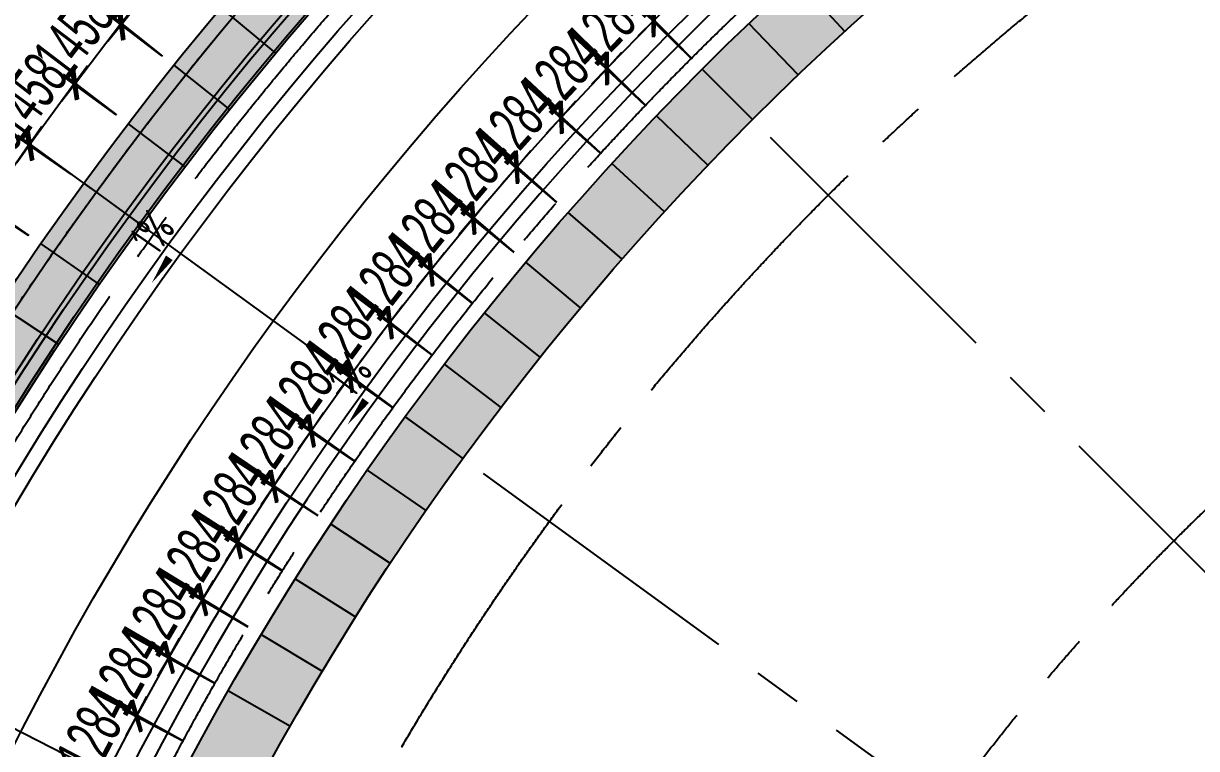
# Model space of a CAD drawing. Extents: x 104132 to 3338343, y -1228862 to 1409848.
# Drawn here: x 1707212 to 1730250, y 117598 to 131837 of the extents above; entities that cross this region are included whole.
import ezdxf

# ---------------------------------------------------------------- set-up
doc = ezdxf.new("R2010")
doc.units = 0
doc.linetypes.add('CENTER', pattern=[50.8, 31.75, -6.35, 6.35, -6.35])
doc.linetypes.add('CENTER2', pattern=[28.575, 19.05, -3.175, 3.175, -3.175])
doc.layers.get('0').update_dxf_attribs({"color": 8})
doc.layers.get('Defpoints').update_dxf_attribs({"color": 8})
for name, color, linetype in [('#幕墙线-平面', 8, 'Continuous'), ('#标注', 8, 'Continuous'), ('#轴线', 8, 'CENTER2'), ('A-ROOF-DRAN', 8, 'Continuous'), ('dim', 8, 'Continuous'), ('DIM_SYMB', 8, 'Continuous'), ('DOTE', 8, 'CENTER'), ('IEL-FINE', 8, 'Continuous'), ('分水线', 8, 'Continuous'), ('女儿墙', 8, 'Continuous')]:
    doc.layers.add(name, color=color, linetype=linetype)
doc.styles.add('JHZX', font='jrs.shx', dxfattribs={"width": 0.6, "bigfont": 'jhz.shx'})
doc.styles.add('XD2008', font='xd-hzs.shx', dxfattribs={"width": 0.7, "bigfont": 'xd-hztxt.shx'})
doc.dimstyles.new('JZBZ-300', dxfattribs={"dimscale": 300, "dimtxt": 3, "dimasz": 1.5, "dimexe": 1, "dimexo": 1, "dimgap": 0.5, "dimtad": 1, "dimdec": 0, "dimdsep": 46, "dimtxsty": 'JHZX', "dimblk1": 'ARCHTICK', "dimblk2": 'ARCHTICK', "dimsah": 1, "dimcen": 0, "dimclrd": 1, "dimclre": 1, "dimclrt": 2, "dimadec": 3, "dimazin": 2, "dimtfac": 1, "dimtdec": 0, "dimtix": 1, "dimtmove": 0, "dimatfit": 3, "dimfxl": 1, "dimtolj": 1, "dimlwd": -1, "dimlwe": -1, "dimarcsym": 1})

# ---------------------------------------------------------------- blocks, each defined once
blk = doc.blocks.new('轴网20240313')
at = {"layer": '#标注', "ltscale": 300}
blk.add_circle((571467.9, -147345.9), 64700, dxfattribs=at)
at = {"layer": '#轴线', "ltscale": 300}
for p, q in [((560649.1, -136527.2), (523596.7, -99474.8)), ((559089.9, -138352.8), (516697.4, -107552.8)), ((557835.5, -140399.8), (511146.7, -116610.7))]:
    blk.add_line(p, q, dxfattribs=at)
for radius in [64700, 63300, 57500, 53700, 44100, 34500]:
    blk.add_circle((571467.9, -147345.9), radius, dxfattribs=at)
blk = doc.blocks.new('A$C49f573b4')
at = {"layer": '女儿墙'}
for radius in [63900, 63650]:
    blk.add_circle((0, 0), radius, dxfattribs=at)
blk = doc.blocks.new('*U481')
at = {"layer": '#幕墙线-平面', "ltscale": 300}
blk.add_line((63600, -63600), (65000, -63600), dxfattribs=at)
blk = doc.blocks.new('*U482')
at = {"layer": '#幕墙线-平面'}
for p, rotation in [((862403, -11991), 140.1428571428912), ((863509, -12893), 141.4285714286056), ((864634, -13771), 142.7142857143203), ((865779, -14622), 144.0000000000344), ((866943, -15448), 145.2857142857482), ((868125, -16248), 146.5714285714618)]:
    blk.add_blockref('*U481', p, dxfattribs=dict(at, rotation=rotation))
blk = doc.blocks.new('*U483')
at = {"layer": '#幕墙线-平面', "ltscale": 300}
blk.add_line((55800, -55800), (57200, -55800), dxfattribs=at)
blk = doc.blocks.new('*U484')
at = {"layer": '#幕墙线-平面'}
for p, rotation in [((861975, -816), 132.4285714286003), ((862831, -1730), 133.7142857143144), ((863706, -2625), 135.0000000000285), ((864601, -3501), 136.2857142857426), ((865516, -4356), 137.5714285714567), ((866450, -5190), 138.8571428571709), ((867402, -6004), 140.142857142885), ((868372, -6795), 141.4285714285991), ((869359, -7565), 142.7142857143135), ((870364, -8312), 144.0000000000276), ((871385, -9037), 145.2857142857417), ((872422, -9738), 146.5714285714558), ((873475, -10416), 147.8571428571694), ((874543, -11070), 149.1428571428835), ((875625, -11700), 150.4285714285982)]:
    blk.add_blockref('*U483', p, dxfattribs=dict(at, rotation=rotation))
blk = doc.blocks.new('_ARCHTICK')
at = {"color": 0, "linetype": 'ByBlock', "const_width": 0.15}
blk.add_lwpolyline([(-0.5, -0.5), (0.5, 0.5)], dxfattribs=at)
blk = doc.blocks.new('*D577')
at = {"layer": 'Defpoints', "color": 0, "ltscale": 300, "transparency": 16777216}
for p in [(849734, 73846), (847827, 73358), (848931, 72629)]:
    blk.add_point(p, dxfattribs=at)
at = {"layer": 'dim', "color": 1, "ltscale": 300, "transparency": 16777216}
for p, q in [((848630, 74575), (848878, 74951)), ((849484, 74012), (848380, 74740)), ((848630, 74575), (847827, 73358)), ((848680, 72794), (847576, 73523)), ((847827, 73358), (847579, 72982))]:
    blk.add_line(p, q, dxfattribs=at)
at = {"layer": 'dim', "color": 1, "ltscale": 300, "transparency": 16777216, "xscale": 450, "yscale": 450, "zscale": 450}
for p, rotation in [((848630, 74575), 236.5714285714664), ((847827, 73358), 56.57142857146638)]:
    blk.add_blockref('_ARCHTICK', p, dxfattribs=dict(at, rotation=rotation))
at = {"layer": 'dim', "color": 2, "ltscale": 300, "transparency": 16777216, "insert": (847728, 74297), "char_height": 900, "attachment_point": 5, "rotation": 56.5714, "style": 'JHZX'}
blk.add_mtext('\\A1;1458', dxfattribs=at)
blk = doc.blocks.new('*D578')
at = {"layer": 'Defpoints', "color": 0, "ltscale": 300, "transparency": 16777216}
for p in [(850578, 75036), (848660, 74590), (849748, 73837)]:
    blk.add_point(p, dxfattribs=at)
at = {"layer": 'dim', "color": 1, "ltscale": 300, "transparency": 16777216}
for p, q in [((849491, 75789), (849747, 76159)), ((850331, 75207), (849244, 75960)), ((849491, 75789), (848660, 74590)), ((849501, 74008), (848413, 74761)), ((848660, 74590), (848404, 74221))]:
    blk.add_line(p, q, dxfattribs=at)
at = {"layer": 'dim', "color": 1, "ltscale": 300, "transparency": 16777216, "xscale": 450, "yscale": 450, "zscale": 450}
for p, rotation in [((849491, 75789), 235.2857142857546), ((848660, 74590), 55.28571428575459)]:
    blk.add_blockref('_ARCHTICK', p, dxfattribs=dict(at, rotation=rotation))
at = {"layer": 'dim', "color": 2, "ltscale": 300, "transparency": 16777216, "insert": (848582, 75532), "char_height": 900, "attachment_point": 5, "rotation": 55.2857, "style": 'JHZX'}
blk.add_mtext('\\A1;1458', dxfattribs=at)
blk = doc.blocks.new('*D579')
at = {"layer": 'Defpoints', "color": 0, "ltscale": 300, "transparency": 16777216}
for p in [(851449, 76206), (849521, 75804), (850591, 75026)]:
    blk.add_point(p, dxfattribs=at)
at = {"layer": 'dim', "color": 1, "ltscale": 300, "transparency": 16777216}
for p, q in [((850378, 76984), (850643, 77348)), ((850378, 76984), (849521, 75804)), ((851206, 76382), (850136, 77160)), ((849521, 75804), (849257, 75440)), ((850349, 75203), (849278, 75980))]:
    blk.add_line(p, q, dxfattribs=at)
at = {"layer": 'dim', "color": 1, "ltscale": 300, "transparency": 16777216, "xscale": 450, "yscale": 450, "zscale": 450}
for p, rotation in [((850378, 76984), 234.000000000039), ((849521, 75804), 54.00000000003897)]:
    blk.add_blockref('_ARCHTICK', p, dxfattribs=dict(at, rotation=rotation))
at = {"layer": 'dim', "color": 2, "ltscale": 300, "transparency": 16777216, "insert": (849464, 76746), "char_height": 900, "attachment_point": 5, "rotation": 54, "style": 'JHZX'}
blk.add_mtext('\\A1;1458', dxfattribs=at)
blk = doc.blocks.new('*D580')
at = {"layer": 'Defpoints', "color": 0, "ltscale": 300, "transparency": 16777216}
for p in [(852345, 77357), (850409, 76998), (851462, 76196)]:
    blk.add_point(p, dxfattribs=at)
at = {"layer": 'dim', "color": 1, "ltscale": 300, "transparency": 16777216}
for p, q in [((852106, 77538), (851054, 78340)), ((851293, 78158), (851565, 78516)), ((851293, 78158), (850409, 76998)), ((851223, 76378), (850170, 77179)), ((850409, 76998), (850136, 76640))]:
    blk.add_line(p, q, dxfattribs=at)
at = {"layer": 'dim', "color": 1, "ltscale": 300, "transparency": 16777216, "xscale": 450, "yscale": 450, "zscale": 450}
for p, rotation in [((851293, 78158), 232.7142857143261), ((850409, 76998), 52.71428571432613)]:
    blk.add_blockref('_ARCHTICK', p, dxfattribs=dict(at, rotation=rotation))
at = {"layer": 'dim', "color": 2, "ltscale": 300, "transparency": 16777216, "insert": (850373, 77941), "char_height": 900, "attachment_point": 5, "rotation": 52.7143, "style": 'JHZX'}
blk.add_mtext('\\A1;1458', dxfattribs=at)
blk = doc.blocks.new('*D581')
at = {"layer": 'Defpoints', "color": 0, "ltscale": 300, "transparency": 16777216}
for p in [(853267, 78487), (851324, 78171), (852358, 77346)]:
    blk.add_point(p, dxfattribs=at)
at = {"layer": 'dim', "color": 1, "ltscale": 300, "transparency": 16777216}
for p, q in [((853033, 78674), (851998, 79499)), ((852233, 79311), (852513, 79663)), ((852233, 79311), (851324, 78171)), ((852123, 77533), (851089, 78358)), ((851324, 78171), (851043, 77819))]:
    blk.add_line(p, q, dxfattribs=at)
at = {"layer": 'dim', "color": 1, "ltscale": 300, "transparency": 16777216, "xscale": 450, "yscale": 450, "zscale": 450}
for p, rotation in [((852233, 79311), 231.4285714286125), ((851324, 78171), 51.42857142861245)]:
    blk.add_blockref('_ARCHTICK', p, dxfattribs=dict(at, rotation=rotation))
at = {"layer": 'dim', "color": 2, "ltscale": 300, "transparency": 16777216, "insert": (851309, 79115), "char_height": 900, "attachment_point": 5, "rotation": 51.4286, "style": 'JHZX'}
blk.add_mtext('\\A1;1458', dxfattribs=at)
blk = doc.blocks.new('*D766')
at = {"layer": '#标注', "color": 1, "ltscale": 300, "transparency": 16777216}
for p, q in [((861599, 76565), (860615, 77485)), ((860834, 77280), (861141, 77609)), ((860834, 77280), (859958, 76343)), ((860723, 75627), (859738, 76547)), ((859958, 76343), (859650, 76014))]:
    blk.add_line(p, q, dxfattribs=at)
at = {"layer": 'Defpoints', "color": 0, "ltscale": 300, "transparency": 16777216}
for p in [(859958, 76343), (861819, 76360), (860942, 75422)]:
    blk.add_point(p, dxfattribs=at)
at = {"layer": '#标注', "color": 1, "ltscale": 300, "transparency": 16777216, "xscale": 450, "yscale": 450, "zscale": 450}
for p, rotation in [((860834, 77280), 226.9285714273698), ((859958, 76343), 46.92857142736976)]:
    blk.add_blockref('_ARCHTICK', p, dxfattribs=dict(at, rotation=rotation))
at = {"layer": '#标注', "color": 2, "ltscale": 300, "transparency": 16777216, "insert": (859957, 77221), "char_height": 900, "attachment_point": 5, "rotation": 46.9286, "style": 'JHZX'}
blk.add_mtext('\\A1;1284', dxfattribs=at)
blk = doc.blocks.new('*D767')
at = {"layer": '#标注', "color": 1, "ltscale": 300, "transparency": 16777216}
for p, q in [((860718, 75622), (859713, 76520)), ((859937, 76320), (860237, 76656)), ((859937, 76320), (859082, 75363)), ((859082, 75363), (858782, 75028)), ((859863, 74665), (858858, 75563))]:
    blk.add_line(p, q, dxfattribs=at)
at = {"layer": 'Defpoints', "color": 0, "ltscale": 300, "transparency": 16777216}
for p in [(859082, 75363), (860942, 75422), (860087, 74465)]:
    blk.add_point(p, dxfattribs=at)
at = {"layer": '#标注', "color": 1, "ltscale": 300, "transparency": 16777216, "xscale": 450, "yscale": 450, "zscale": 450}
for p, rotation in [((859937, 76320), 228.2142857130799), ((859082, 75363), 48.21428571307988)]:
    blk.add_blockref('_ARCHTICK', p, dxfattribs=dict(at, rotation=rotation))
at = {"layer": '#标注', "color": 2, "ltscale": 300, "transparency": 16777216, "insert": (859062, 76242), "char_height": 900, "attachment_point": 5, "rotation": 48.2143, "style": 'JHZX'}
blk.add_mtext('\\A1;1284', dxfattribs=at)
blk = doc.blocks.new('*D768')
at = {"layer": '#标注', "color": 1, "ltscale": 300, "transparency": 16777216}
for p, q in [((859062, 75340), (859354, 75683)), ((859062, 75340), (858228, 74364)), ((859859, 74660), (858834, 75535)), ((859025, 73684), (858000, 74559)), ((858228, 74364), (857936, 74022))]:
    blk.add_line(p, q, dxfattribs=at)
at = {"layer": 'Defpoints', "color": 0, "ltscale": 300, "transparency": 16777216}
for p in [(860087, 74465), (858228, 74364), (859253, 73489)]:
    blk.add_point(p, dxfattribs=at)
at = {"layer": '#标注', "color": 1, "ltscale": 300, "transparency": 16777216, "xscale": 450, "yscale": 450, "zscale": 450}
for p, rotation in [((859062, 75340), 229.4999999987944), ((858228, 74364), 49.49999999879437)]:
    blk.add_blockref('_ARCHTICK', p, dxfattribs=dict(at, rotation=rotation))
at = {"layer": '#标注', "color": 2, "ltscale": 300, "transparency": 16777216, "insert": (858189, 75242), "char_height": 900, "attachment_point": 5, "rotation": 49.5, "style": 'JHZX'}
blk.add_mtext('\\A1;1284', dxfattribs=at)
blk = doc.blocks.new('*D769')
at = {"layer": '#标注', "color": 1, "ltscale": 300, "transparency": 16777216}
for p, q in [((858209, 74341), (858493, 74690)), ((859021, 73679), (857977, 74531)), ((858209, 74341), (857397, 73347)), ((858209, 72684), (857165, 73536)), ((857397, 73347), (857113, 72998))]:
    blk.add_line(p, q, dxfattribs=at)
at = {"layer": 'Defpoints', "color": 0, "ltscale": 300, "transparency": 16777216}
for p in [(857397, 73347), (859253, 73489), (858442, 72495)]:
    blk.add_point(p, dxfattribs=at)
at = {"layer": '#标注', "color": 1, "ltscale": 300, "transparency": 16777216, "xscale": 450, "yscale": 450, "zscale": 450}
for p, rotation in [((858209, 74341), 230.785714284511), ((857397, 73347), 50.78571428451094)]:
    blk.add_blockref('_ARCHTICK', p, dxfattribs=dict(at, rotation=rotation))
at = {"layer": '#标注', "color": 2, "ltscale": 300, "transparency": 16777216, "insert": (857338, 74223), "char_height": 900, "attachment_point": 5, "rotation": 50.7857, "style": 'JHZX'}
blk.add_mtext('\\A1;1284', dxfattribs=at)
blk = doc.blocks.new('*D770')
at = {"layer": '#标注', "color": 1, "ltscale": 300, "transparency": 16777216}
for p, q in [((858205, 72679), (857142, 73508)), ((857379, 73323), (857655, 73678)), ((857379, 73323), (856590, 72311)), ((857416, 71667), (856353, 72495)), ((856590, 72311), (856313, 71956))]:
    blk.add_line(p, q, dxfattribs=at)
at = {"layer": 'Defpoints', "color": 0, "ltscale": 300, "transparency": 16777216}
for p in [(858442, 72495), (856590, 72311), (857653, 71482)]:
    blk.add_point(p, dxfattribs=at)
at = {"layer": '#标注', "color": 1, "ltscale": 300, "transparency": 16777216, "xscale": 450, "yscale": 450, "zscale": 450}
for p, rotation in [((857379, 73323), 232.071428570226), ((856590, 72311), 52.07142857022604)]:
    blk.add_blockref('_ARCHTICK', p, dxfattribs=dict(at, rotation=rotation))
at = {"layer": '#标注', "color": 2, "ltscale": 300, "transparency": 16777216, "insert": (856511, 73186), "char_height": 900, "attachment_point": 5, "rotation": 52.0714, "style": 'JHZX'}
blk.add_mtext('\\A1;1284', dxfattribs=at)
blk = doc.blocks.new('*D771')
at = {"layer": '#标注', "color": 1, "ltscale": 300, "transparency": 16777216}
for p, q in [((856571, 72287), (856840, 72648)), ((857412, 71661), (856331, 72466)), ((856571, 72287), (855805, 71257)), ((856646, 70631), (855565, 71436)), ((855805, 71257), (855537, 70896))]:
    blk.add_line(p, q, dxfattribs=at)
at = {"layer": 'Defpoints', "color": 0, "ltscale": 300, "transparency": 16777216}
for p in [(857653, 71482), (855805, 71257), (856887, 70452)]:
    blk.add_point(p, dxfattribs=at)
at = {"layer": '#标注', "color": 1, "ltscale": 300, "transparency": 16777216, "xscale": 450, "yscale": 450, "zscale": 450}
for p, rotation in [((856571, 72287), 233.3571428559391), ((855805, 71257), 53.35714285593905)]:
    blk.add_blockref('_ARCHTICK', p, dxfattribs=dict(at, rotation=rotation))
at = {"layer": '#标注', "color": 2, "ltscale": 300, "transparency": 16777216, "insert": (855707, 72130), "char_height": 900, "attachment_point": 5, "rotation": 53.3571, "style": 'JHZX'}
blk.add_mtext('\\A1;1284', dxfattribs=at)
blk = doc.blocks.new('*D772')
at = {"layer": '#标注', "color": 1, "ltscale": 300, "transparency": 16777216}
for p, q in [((855788, 71232), (856048, 71599)), ((855788, 71232), (855045, 70185)), ((856642, 70626), (855543, 71406)), ((855899, 69579), (854800, 70359)), ((855045, 70185), (854784, 69818))]:
    blk.add_line(p, q, dxfattribs=at)
at = {"layer": 'Defpoints', "color": 0, "ltscale": 300, "transparency": 16777216}
for p in [(856887, 70452), (855045, 70185), (856144, 69406)]:
    blk.add_point(p, dxfattribs=at)
at = {"layer": '#标注', "color": 1, "ltscale": 300, "transparency": 16777216, "xscale": 450, "yscale": 450, "zscale": 450}
for p, rotation in [((855788, 71232), 234.6428571416513), ((855045, 70185), 54.64285714165135)]:
    blk.add_blockref('_ARCHTICK', p, dxfattribs=dict(at, rotation=rotation))
at = {"layer": '#标注', "color": 2, "ltscale": 300, "transparency": 16777216, "insert": (854927, 71056), "char_height": 900, "attachment_point": 5, "rotation": 54.6429, "style": 'JHZX'}
blk.add_mtext('\\A1;1284', dxfattribs=at)
blk = doc.blocks.new('*D773')
at = {"layer": '#标注', "color": 1, "ltscale": 300, "transparency": 16777216}
for p, q in [((855028, 70161), (855280, 70533)), ((855895, 69574), (854779, 70329)), ((855028, 70161), (854308, 69097)), ((855176, 68510), (854060, 69265)), ((854308, 69097), (854056, 68725))]:
    blk.add_line(p, q, dxfattribs=at)
at = {"layer": 'Defpoints', "color": 0, "ltscale": 300, "transparency": 16777216}
for p in [(856144, 69406), (854308, 69097), (855425, 68342)]:
    blk.add_point(p, dxfattribs=at)
at = {"layer": '#标注', "color": 1, "ltscale": 300, "transparency": 16777216, "xscale": 450, "yscale": 450, "zscale": 450}
for p, rotation in [((855028, 70161), 235.9285714273655), ((854308, 69097), 55.9285714273655)]:
    blk.add_blockref('_ARCHTICK', p, dxfattribs=dict(at, rotation=rotation))
at = {"layer": '#标注', "color": 2, "ltscale": 300, "transparency": 16777216, "insert": (854171, 69965), "char_height": 900, "attachment_point": 5, "rotation": 55.9286, "style": 'JHZX'}
blk.add_mtext('\\A1;1284', dxfattribs=at)
blk = doc.blocks.new('*D774')
at = {"layer": '#标注', "color": 1, "ltscale": 300, "transparency": 16777216}
for p, q in [((854292, 69072), (854535, 69451)), ((855173, 68505), (854040, 69235)), ((854292, 69072), (853597, 67993)), ((854478, 67426), (853345, 68156)), ((853597, 67993), (853353, 67615))]:
    blk.add_line(p, q, dxfattribs=at)
at = {"layer": 'Defpoints', "color": 0, "ltscale": 300, "transparency": 16777216}
for p in [(855425, 68342), (853597, 67993), (854730, 67263)]:
    blk.add_point(p, dxfattribs=at)
at = {"layer": '#标注', "color": 1, "ltscale": 300, "transparency": 16777216, "xscale": 450, "yscale": 450, "zscale": 450}
for p, rotation in [((854292, 69072), 237.2142857130792), ((853597, 67993), 57.21428571307921)]:
    blk.add_blockref('_ARCHTICK', p, dxfattribs=dict(at, rotation=rotation))
at = {"layer": '#标注', "color": 2, "ltscale": 300, "transparency": 16777216, "insert": (853440, 68858), "char_height": 900, "attachment_point": 5, "rotation": 57.2143, "style": 'JHZX'}
blk.add_mtext('\\A1;1284', dxfattribs=at)
blk = doc.blocks.new('*D775')
at = {"layer": '#标注', "color": 1, "ltscale": 300, "transparency": 16777216}
for p, q in [((853581, 67968), (853816, 68351)), ((853581, 67968), (852910, 66873)), ((854474, 67420), (853325, 68124)), ((853803, 66326), (852654, 67030)), ((852910, 66873), (852675, 66489))]:
    blk.add_line(p, q, dxfattribs=at)
at = {"layer": 'Defpoints', "color": 0, "ltscale": 300, "transparency": 16777216}
for p in [(854730, 67263), (852910, 66873), (854059, 66169)]:
    blk.add_point(p, dxfattribs=at)
at = {"layer": '#标注', "color": 1, "ltscale": 300, "transparency": 16777216, "xscale": 450, "yscale": 450, "zscale": 450}
for p, rotation in [((853581, 67968), 238.4999999987914), ((852910, 66873), 58.49999999879136)]:
    blk.add_blockref('_ARCHTICK', p, dxfattribs=dict(at, rotation=rotation))
at = {"layer": '#标注', "color": 2, "ltscale": 300, "transparency": 16777216, "insert": (852734, 67734), "char_height": 900, "attachment_point": 5, "rotation": 58.5, "style": 'JHZX'}
blk.add_mtext('\\A1;1284', dxfattribs=at)
blk = doc.blocks.new('*D776')
at = {"layer": '#标注', "color": 1, "ltscale": 300, "transparency": 16777216}
for p, q in [((852895, 66847), (853121, 67236)), ((852895, 66847), (852249, 65738)), ((853800, 66320), (852635, 66998)), ((853154, 65211), (851989, 65889)), ((852249, 65738), (852022, 65349))]:
    blk.add_line(p, q, dxfattribs=at)
at = {"layer": 'Defpoints', "color": 0, "ltscale": 300, "transparency": 16777216}
for p in [(854059, 66169), (852249, 65738), (853413, 65060)]:
    blk.add_point(p, dxfattribs=at)
at = {"layer": '#标注', "color": 1, "ltscale": 300, "transparency": 16777216, "xscale": 450, "yscale": 450, "zscale": 450}
for p, rotation in [((852895, 66847), 239.7857142845055), ((852249, 65738), 59.78571428450555)]:
    blk.add_blockref('_ARCHTICK', p, dxfattribs=dict(at, rotation=rotation))
at = {"layer": '#标注', "color": 2, "ltscale": 300, "transparency": 16777216, "insert": (852053, 66595), "char_height": 900, "attachment_point": 5, "rotation": 59.7857, "style": 'JHZX'}
blk.add_mtext('\\A1;1284', dxfattribs=at)
blk = doc.blocks.new('*D777')
at = {"layer": '#标注', "color": 1, "ltscale": 300, "transparency": 16777216}
for p, q in [((852234, 65712), (852451, 66106)), ((852234, 65712), (851613, 64588)), ((853151, 65205), (851971, 65857)), ((852530, 64081), (851350, 64733)), ((851613, 64588), (851395, 64194))]:
    blk.add_line(p, q, dxfattribs=at)
at = {"layer": 'Defpoints', "color": 0, "ltscale": 300, "transparency": 16777216}
for p in [(853413, 65060), (851613, 64588), (852792, 63936)]:
    blk.add_point(p, dxfattribs=at)
at = {"layer": '#标注', "color": 1, "ltscale": 300, "transparency": 16777216, "xscale": 450, "yscale": 450, "zscale": 450}
for p, rotation in [((852234, 65712), 241.0714285702205), ((851613, 64588), 61.07142857022049)]:
    blk.add_blockref('_ARCHTICK', p, dxfattribs=dict(at, rotation=rotation))
at = {"layer": '#标注', "color": 2, "ltscale": 300, "transparency": 16777216, "insert": (851398, 65440), "char_height": 900, "attachment_point": 5, "rotation": 61.0714, "style": 'JHZX'}
blk.add_mtext('\\A1;1284', dxfattribs=at)
blk = doc.blocks.new('*D778')
at = {"layer": '#标注', "color": 1, "ltscale": 300, "transparency": 16777216}
for p, q in [((851598, 64562), (851807, 64960)), ((851598, 64562), (851003, 63425)), ((852527, 64076), (851333, 64701)), ((851931, 62939), (850737, 63564)), ((851003, 63425), (850794, 63026))]:
    blk.add_line(p, q, dxfattribs=at)
at = {"layer": 'Defpoints', "color": 0, "ltscale": 300, "transparency": 16777216}
for p in [(852792, 63936), (851003, 63425), (852197, 62799)]:
    blk.add_point(p, dxfattribs=at)
at = {"layer": '#标注', "color": 1, "ltscale": 300, "transparency": 16777216, "xscale": 450, "yscale": 450, "zscale": 450}
for p, rotation in [((851598, 64562), 242.3571428559356), ((851003, 63425), 62.35714285593559)]:
    blk.add_blockref('_ARCHTICK', p, dxfattribs=dict(at, rotation=rotation))
at = {"layer": '#标注', "color": 2, "ltscale": 300, "transparency": 16777216, "insert": (850769, 64272), "char_height": 900, "attachment_point": 5, "rotation": 62.3571, "style": 'JHZX'}
blk.add_mtext('\\A1;1284', dxfattribs=at)
blk = doc.blocks.new('*D924')
at = {"layer": '#标注', "color": 1, "ltscale": 300, "transparency": 16777216}
for p, q in [((863424, 78389), (862482, 79353)), ((862691, 79139), (863013, 79453)), ((862691, 79139), (861774, 78241)), ((862506, 77492), (861564, 78456)), ((861774, 78241), (861452, 77927))]:
    blk.add_line(p, q, dxfattribs=at)
at = {"layer": 'Defpoints', "color": 0, "ltscale": 300, "transparency": 16777216}
for p in [(861774, 78241), (863634, 78175), (862716, 77278)]:
    blk.add_point(p, dxfattribs=at)
at = {"layer": '#标注', "color": 1, "ltscale": 300, "transparency": 16777216, "xscale": 450, "yscale": 450, "zscale": 450}
for p, rotation in [((862691, 79139), 224.357142855854), ((861774, 78241), 44.35714285585397)]:
    blk.add_blockref('_ARCHTICK', p, dxfattribs=dict(at, rotation=rotation))
at = {"layer": '#标注', "color": 2, "ltscale": 300, "transparency": 16777216, "insert": (861813, 79119), "char_height": 900, "attachment_point": 5, "rotation": 44.3571, "style": 'JHZX'}
blk.add_mtext('\\A1;1284', dxfattribs=at)
blk = doc.blocks.new('*D925')
at = {"layer": '#标注', "color": 1, "ltscale": 300, "transparency": 16777216}
for p, q in [((862501, 77487), (861538, 78430)), ((861752, 78220), (862067, 78542)), ((861752, 78220), (860855, 77302)), ((861604, 76570), (860640, 77512)), ((860855, 77302), (860540, 76980))]:
    blk.add_line(p, q, dxfattribs=at)
at = {"layer": 'Defpoints', "color": 0, "ltscale": 300, "transparency": 16777216}
for p in [(860855, 77302), (862716, 77278), (861819, 76360)]:
    blk.add_point(p, dxfattribs=at)
at = {"layer": '#标注', "color": 1, "ltscale": 300, "transparency": 16777216, "xscale": 450, "yscale": 450, "zscale": 450}
for p, rotation in [((861752, 78220), 225.6428571415682), ((860855, 77302), 45.64285714156815)]:
    blk.add_blockref('_ARCHTICK', p, dxfattribs=dict(at, rotation=rotation))
at = {"layer": '#标注', "color": 2, "ltscale": 300, "transparency": 16777216, "insert": (860875, 78180), "char_height": 900, "attachment_point": 5, "rotation": 45.6429, "style": 'JHZX'}
blk.add_mtext('\\A1;1284', dxfattribs=at)
blk = doc.blocks.new('ERTQWE')
at = {"layer": '#标注', "ltscale": 300}
for p1, p2, distance, picture, middle in [((863633.7002, 78174.9248), (862715.9759, 77277.5665), -1347.78, '*D924', (861813.0891, 79118.9002)), ((862716, 77277.6), (861818.6, 76359.8), -1347.8, '*D925', (860874.6, 78180.5)), ((861818.6175, 76359.8421), (860942.0771, 75422.2138), -1347.78, '*D766', (859957.4883, 77221.1856)), ((860942.1, 75422.2), (860086.8, 74465.2), -1347.8, '*D767', (859062.1, 76241.6)), ((860086.8, 74465.2), (859253.2, 73489.1), -1347.8, '*D768', (858188.9, 75242.1)), ((859253.2046, 73489.1437), (858441.723, 72494.6753), -1347.78, '*D769', (857338.3494, 74223.3399)), ((858441.7, 72494.7), (857652.8, 71482.2), -1347.8, '*D770', (856510.9, 73185.7)), ((857652.8, 71482.2), (856886.7, 70452.4), -1347.8, '*D771', (855706.9, 72129.8)), ((856886.7, 70452.4), (856144, 69405.6), -1347.8, '*D772', (854926.8, 71056.1)), ((856144, 69405.6), (855424.9, 68342.4), -1347.8, '*D773', (854171, 69965.2)), ((855424.9, 68342.4), (854729.9, 67263.3), -1347.8, '*D774', (853439.9, 68857.5)), ((854729.9, 67263.3), (854059.2, 66168.9), -1347.8, '*D775', (852733.8, 67733.8)), ((854059.2, 66168.9), (853413.3, 65059.7), -1347.8, '*D776', (852053.1, 66594.5)), ((853413.3, 65059.7), (852792.4, 63936.3), -1347.8, '*D777', (851398.1, 65440.2)), ((852792.4, 63936.3), (852196.9, 62799.3), -1347.8, '*D778', (850769.2, 64271.5))]:
    dim = blk.add_aligned_dim(p1=p1, p2=p2, distance=distance, dimstyle='JZBZ-300', dxfattribs=at)
    dim.commit()
    dim.dimension.update_dxf_attribs({"geometry": picture, "text_midpoint": middle})
at = {"layer": 'dim', "ltscale": 300}
for p1, p2, distance, picture, middle in [((853267.2, 78486.6), (852357.9, 77346.4), -1322.9, '*D581', (851309.1, 79115.4)), ((852345.1, 77356.6), (851461.6, 76196.2), -1322.9, '*D580', (850373.4, 77941.3)), ((851448.6, 76206.1), (850591.3, 75026.3), -1322.9, '*D579', (849464.2, 76746.5)), ((850578.0711, 75035.8707), (849747.5194, 73837.0405), -1322.9369, '*D578', (848582.1372, 75531.5383)), ((849734.1, 73846.4), (848930.6, 72629.2), -1322.9, '*D577', (847727.5, 74297.1))]:
    dim = blk.add_aligned_dim(p1=p1, p2=p2, distance=distance, dimstyle='JZBZ-300', dxfattribs=at)
    dim.commit()
    dim.dimension.update_dxf_attribs({"geometry": picture, "text_midpoint": middle})
blk = doc.blocks.new('QWEDSG')
at = {"layer": 'IEL-FINE', "ltscale": 300}
h = blk.add_hatch(dxfattribs=at)
h.set_pattern_fill('DOTS', color=256, scale=200)
h.set_pattern_definition([(0, (838162.48, -28168.94), (158.75, 317.5), [0, -317.5])])
edge = h.paths.add_edge_path(flags=17)
edge.add_arc((903162, 36831), 63600, 0, 360)
edge = h.paths.add_edge_path()
edge.add_arc((903162, 36831), 65000, 0, 360)
h = blk.add_hatch(dxfattribs=at)
h.set_pattern_fill('DOTS', color=256, scale=200)
h.set_pattern_definition([(0, (845962.48, -20368.94), (158.75, 317.5), [0, -317.5])])
edge = h.paths.add_edge_path(flags=17)
edge.add_arc((903162, 36831), 55800, 0, 360)
edge = h.paths.add_edge_path()
edge.add_arc((903162, 36831), 57200, 0, 360)
at = {"layer": '#幕墙线-平面'}
for radius in [65000, 64000, 63600, 57200, 55800]:
    blk.add_circle((903162, 36831), radius, dxfattribs=at)
for name in ['ERTQWE', '*U482', '*U484']:
    blk.add_blockref(name, (0, 0), dxfattribs=at)

msp = doc.modelspace()

# ---------------------------------------------------------------- linework, layer by layer
at = {"layer": 'A-ROOF-DRAN'}
for radius in [62950, 62650, 58150]:
    msp.add_circle((1760988, 90493), radius, dxfattribs=at)
msp.add_arc((1760988, 90493), 57850, 71.70287, 331.36515, dxfattribs=at)
at = {"layer": 'DIM_SYMB'}
for points in [[(1710649, 128054, 0, 0, 0), (1709734, 126743, 0, 160, 0), (1710077, 127235, 0, 0, 0)], [(1714536, 125230, 0, 0, 0), (1713573, 123954, 0, 160, 0), (1713934, 124433, 0, 0, 0)]]:
    msp.add_lwpolyline(points, format="xyseb", dxfattribs=at)
at = {"layer": '分水线'}
msp.add_lwpolyline([(1719869, 131611), (1720081, 131399)], dxfattribs=at)
msp.add_circle((1760988, 90493), 60400, dxfattribs=at)

# ---------------------------------------------------------------- block references
at = {"layer": '#幕墙线-平面'}
msp.add_blockref('QWEDSG', (857825, 53662), dxfattribs=at)
at = {"layer": '#幕墙线-平面', "ltscale": 300}
msp.add_blockref('A$C49f573b4', (1760988, 90493), dxfattribs=at)
at = {"layer": 'DOTE'}
msp.add_blockref('轴网20240313', (1189520, 237839), dxfattribs=at)

# ---------------------------------------------------------------- texts
at = {"layer": 'DIM_SYMB', "style": 'XD2008', "width": 0.7}
for rotation, p in [(55.0778, (1709836, 127256)), (52.9222, (1713694, 124463))]:
    msp.add_text('1%%%', height=700, rotation=rotation, dxfattribs=at).set_placement(p)

doc.saveas('drawing.dxf')
